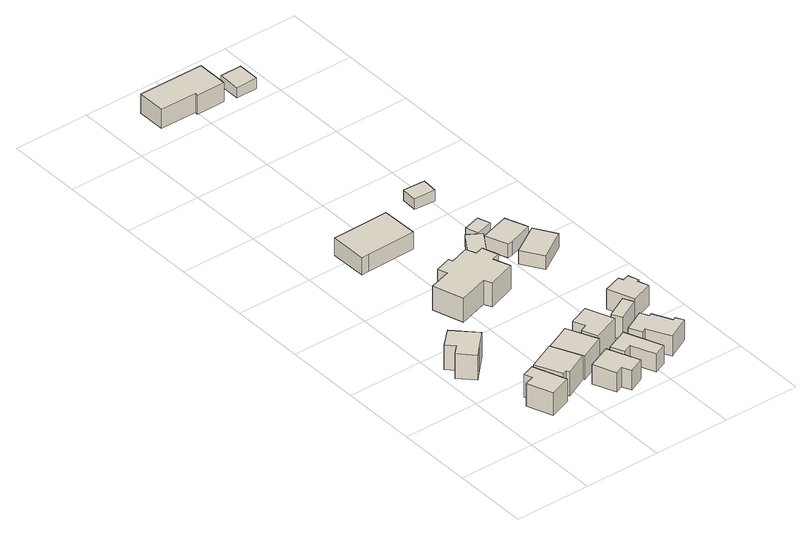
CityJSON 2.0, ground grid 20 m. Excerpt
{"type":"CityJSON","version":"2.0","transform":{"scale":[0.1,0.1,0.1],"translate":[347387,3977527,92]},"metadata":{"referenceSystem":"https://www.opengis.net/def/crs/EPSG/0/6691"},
"CityObjects":{
"building1":{"type":"Building","attributes":{"土砂災害警戒区域.現象区分":"2","土砂災害警戒区域.区域区分":"1","measuredHeight":6.3},"geometry":[{"type":"Solid","lod":"1","boundaries":[[[[0,1,2,3,4,5]],[[4,6,7,5]],[[3,8,6,4]],[[2,9,8,3]],[[1,10,9,2]],[[0,11,10,1]],[[5,7,11,0]],[[6,8,9,10,11,7]]]]}]},
"building2":{"type":"Building","attributes":{"土砂災害警戒区域.現象区分":"2","土砂災害警戒区域.区域区分":"1","measuredHeight":8},"geometry":[{"type":"Solid","lod":"1","boundaries":[[[[12,13,14,15,16,17,18]],[[17,19,20,18]],[[16,21,19,17]],[[15,22,21,16]],[[14,23,22,15]],[[13,24,23,14]],[[12,25,24,13]],[[18,20,25,12]],[[19,21,22,23,24,25,20]]]]}]},
"building3":{"type":"Building","attributes":{"土砂災害警戒区域.現象区分":"2","土砂災害警戒区域.区域区分":"1","measuredHeight":8},"geometry":[{"type":"Solid","lod":"1","boundaries":[[[[26,27,28,29,30,31]],[[30,32,33,31]],[[29,34,32,30]],[[28,35,34,29]],[[27,36,35,28]],[[26,37,36,27]],[[31,33,37,26]],[[32,34,35,36,37,33]]]]}]},
"building4":{"type":"Building","attributes":{"土砂災害警戒区域.現象区分":"2","土砂災害警戒区域.区域区分":"1","measuredHeight":7.3},"geometry":[{"type":"Solid","lod":"1","boundaries":[[[[38,39,40,41,42,43]],[[42,44,45,43]],[[41,46,44,42]],[[40,47,46,41]],[[39,48,47,40]],[[38,49,48,39]],[[43,45,49,38]],[[44,46,47,48,49,45]]]]}]},
"building5":{"type":"Building","attributes":{"土砂災害警戒区域.現象区分":"2","土砂災害警戒区域.区域区分":"1","measuredHeight":7.7},"geometry":[{"type":"Solid","lod":"1","boundaries":[[[[50,51,52,53]],[[52,54,55,53]],[[51,56,54,52]],[[50,57,56,51]],[[53,55,57,50]],[[54,56,57,55]]]]}]},
"building6":{"type":"Building","attributes":{"土砂災害警戒区域.現象区分":"2","土砂災害警戒区域.区域区分":"1","measuredHeight":5.9},"geometry":[{"type":"Solid","lod":"1","boundaries":[[[[58,59,60,61,62]],[[61,63,64,62]],[[60,65,63,61]],[[59,66,65,60]],[[58,67,66,59]],[[62,64,67,58]],[[63,65,66,67,64]]]]}]},
"building7":{"type":"Building","attributes":{"土砂災害警戒区域.現象区分":"2","土砂災害警戒区域.区域区分":"1","measuredHeight":8.1},"geometry":[{"type":"Solid","lod":"1","boundaries":[[[[68,69,70,71,72,73,74,75,76,77,78,79,80,81]],[[80,82,83,81]],[[79,84,82,80]],[[78,85,84,79]],[[77,86,85,78]],[[76,87,86,77]],[[75,88,87,76]],[[74,89,88,75]],[[73,90,89,74]],[[72,91,90,73]],[[71,92,91,72]],[[70,93,92,71]],[[69,94,93,70]],[[68,95,94,69]],[[81,83,95,68]],[[82,84,85,86,87,88,89,90,91,92,93,94,95,83]]]]}]},
"building8":{"type":"Building","attributes":{"土砂災害警戒区域.現象区分":"2","土砂災害警戒区域.区域区分":"1","measuredHeight":5.1},"geometry":[{"type":"Solid","lod":"1","boundaries":[[[[96,97,98,99,100,101]],[[100,102,103,101]],[[99,104,102,100]],[[98,105,104,99]],[[97,106,105,98]],[[96,107,106,97]],[[101,103,107,96]],[[102,104,105,106,107,103]]]]}]},
"building9":{"type":"Building","attributes":{"土砂災害警戒区域.現象区分":"2","土砂災害警戒区域.区域区分":"1","measuredHeight":7.7},"geometry":[{"type":"Solid","lod":"1","boundaries":[[[[108,109,110,111,112,113]],[[112,114,115,113]],[[111,116,114,112]],[[110,117,116,111]],[[109,118,117,110]],[[108,119,118,109]],[[113,115,119,108]],[[114,116,117,118,119,115]]]]}]},
"building10":{"type":"Building","attributes":{"土砂災害警戒区域.現象区分":"2","土砂災害警戒区域.区域区分":"1","measuredHeight":6.3},"geometry":[{"type":"Solid","lod":"1","boundaries":[[[[120,121,122,123]],[[122,124,125,123]],[[121,126,124,122]],[[120,127,126,121]],[[123,125,127,120]],[[124,126,127,125]]]]}]},
"building11":{"type":"Building","attributes":{"土砂災害警戒区域.現象区分":"2","土砂災害警戒区域.区域区分":"1","measuredHeight":5.6},"geometry":[{"type":"Solid","lod":"1","boundaries":[[[[128,129,130,131,132,133,134,135,136,137]],[[136,138,139,137]],[[135,140,138,136]],[[134,141,140,135]],[[133,142,141,134]],[[132,143,142,133]],[[131,144,143,132]],[[130,145,144,131]],[[129,146,145,130]],[[128,147,146,129]],[[137,139,147,128]],[[138,140,141,142,143,144,145,146,147,139]]]]}]},
"building12":{"type":"Building","attributes":{"土砂災害警戒区域.現象区分":"2","土砂災害警戒区域.区域区分":"1","measuredHeight":3},"geometry":[{"type":"Solid","lod":"1","boundaries":[[[[148,149,150,151]],[[150,152,153,151]],[[149,154,152,150]],[[148,155,154,149]],[[151,153,155,148]],[[152,154,155,153]]]]}]},
"building13":{"type":"Building","attributes":{"土砂災害警戒区域.現象区分":"2","土砂災害警戒区域.区域区分":"1","measuredHeight":7.1},"geometry":[{"type":"Solid","lod":"1","boundaries":[[[[156,157,158,159,160,161,162,163]],[[162,164,165,163]],[[161,166,164,162]],[[160,167,166,161]],[[159,168,167,160]],[[158,169,168,159]],[[157,170,169,158]],[[156,171,170,157]],[[163,165,171,156]],[[164,166,167,168,169,170,171,165]]]]}]},
"building14":{"type":"Building","attributes":{"土砂災害警戒区域.現象区分":"2","土砂災害警戒区域.区域区分":"1","measuredHeight":3},"geometry":[{"type":"Solid","lod":"1","boundaries":[[[[172,173,174,175]],[[174,176,177,175]],[[173,178,176,174]],[[172,179,178,173]],[[175,177,179,172]],[[176,178,179,177]]]]}]},
"building15":{"type":"Building","attributes":{"土砂災害警戒区域.現象区分":"2","土砂災害警戒区域.区域区分":"1","measuredHeight":7.6},"geometry":[{"type":"Solid","lod":"1","boundaries":[[[[180,181,182,183,184,185]],[[184,186,187,185]],[[183,188,186,184]],[[182,189,188,183]],[[181,190,189,182]],[[180,191,190,181]],[[185,187,191,180]],[[186,188,189,190,191,187]]]]}]},
"building16":{"type":"Building","attributes":{"土砂災害警戒区域.現象区分":"2","土砂災害警戒区域.区域区分":"1","measuredHeight":3},"geometry":[{"type":"Solid","lod":"1","boundaries":[[[[192,193,194,195]],[[194,196,197,195]],[[193,198,196,194]],[[192,199,198,193]],[[195,197,199,192]],[[196,198,199,197]]]]}]},
"building17":{"type":"Building","attributes":{"土砂災害警戒区域.現象区分":"2","土砂災害警戒区域.区域区分":"1","measuredHeight":4.5},"geometry":[{"type":"Solid","lod":"1","boundaries":[[[[200,201,202,203,204]],[[203,205,206,204]],[[202,207,205,203]],[[201,208,207,202]],[[200,209,208,201]],[[204,206,209,200]],[[205,207,208,209,206]]]]}]},
"building18":{"type":"Building","attributes":{"土砂災害警戒区域.現象区分":"2","土砂災害警戒区域.区域区分":"1","measuredHeight":4.4},"geometry":[{"type":"Solid","lod":"1","boundaries":[[[[210,211,212,213]],[[212,214,215,213]],[[211,216,214,212]],[[210,217,216,211]],[[213,215,217,210]],[[214,216,217,215]]]]}]},
"building19":{"type":"Building","attributes":{"土砂災害警戒区域.現象区分":"2","土砂災害警戒区域.区域区分":"1","measuredHeight":2.9},"geometry":[{"type":"Solid","lod":"1","boundaries":[[[[218,219,220,221]],[[220,222,223,221]],[[219,224,222,220]],[[218,225,224,219]],[[221,223,225,218]],[[222,224,225,223]]]]}]}
},
"vertices":[
[119,148,23],[152,61,23],[94,40,23],[69,106,23],[94,115,23],[86,136,23],[94,115,86],[86,136,86],[69,106,86],[94,40,86],[152,61,86],[119,148,86],
[107,312,24],[63,268,24],[45,250,24],[9,287,24],[30,308,24],[11,328,24],[51,367,24],[11,328,93],[51,367,93],[30,308,93],[9,287,93],[45,250,93],[63,268,93],[107,312,93],
[124,149,21],[197,183,21],[233,106,21],[172,77,21],[167,86,21],[156,81,21],[167,86,88],[156,81,88],[172,77,88],[233,106,88],[197,183,88],[124,149,88],
[300,107,22],[335,25,22],[293,6,22],[282,30,22],[262,21,22],[237,80,22],[262,21,76],[237,80,76],[282,30,76],[293,6,76],[335,25,76],[300,107,76],
[270,218,17],[306,139,17],[240,108,17],[203,187,17],[240,108,83],[203,187,83],[306,139,83],[270,218,83],
[200,773,71],[202,677,71],[70,674,71],[51,673,71],[49,770,71],[51,673,119],[49,770,119],[70,674,119],[202,677,119],[200,773,119],
[194,545,18],[186,570,18],[229,584,18],[232,573,18],[282,590,18],[293,563,18],[314,570,18],[328,529,18],[307,522,18],[323,478,18],[249,452,18],[239,472,18],[162,447,18],[137,527,18],[162,447,84],[137,527,84],[239,472,84],[249,452,84],[323,478,84],[307,522,84],[328,529,84],[314,570,84],[293,563,84],[282,590,84],[232,573,84],[229,584,84],[186,570,84],[194,545,84],
[376,140,17],[416,44,17],[383,30,17],[357,92,17],[333,81,17],[318,116,17],[333,81,68],[318,116,68],[357,92,68],[383,30,68],[416,44,68],[376,140,68],
[297,192,12],[315,200,12],[302,231,12],[355,252,12],[384,180,12],[313,152,12],[384,180,80],[313,152,80],[355,252,80],[302,231,80],[315,200,80],[297,192,80],
[449,235,12],[463,209,12],[405,178,12],[391,204,12],[405,178,74],[391,204,74],[463,209,74],[449,235,74],
[452,177,10],[463,155,10],[470,158,10],[495,109,10],[503,113,10],[514,93,10],[454,62,10],[423,122,10],[413,116,10],[396,148,10],[413,116,66],[396,148,66],[423,122,66],[454,62,66],[514,93,66],[503,113,66],[495,109,66],[470,158,66],[463,155,66],[452,177,66],
[380,648,20],[339,584,20],[305,607,20],[345,670,20],[305,607,50],[345,670,50],[339,584,50],[380,648,50],
[500,313,7],[505,300,7],[522,306,7],[532,278,7],[526,276,7],[536,248,7],[479,227,7],[453,296,7],[479,227,63],[453,296,63],[536,248,63],[526,276,63],[532,278,63],[522,306,63],[505,300,63],[500,313,63],
[369,846,57],[366,804,57],[310,807,57],[312,849,57],[310,807,87],[312,849,87],[366,804,87],[369,846,87],
[71,1492,42],[244,1492,42],[244,1409,42],[168,1409,42],[168,1417,42],[71,1418,42],[168,1417,95],[71,1418,95],[168,1409,95],[244,1409,95],[244,1492,95],[71,1492,95],
[407,702,19],[418,670,19],[373,656,19],[362,689,19],[373,656,49],[362,689,49],[418,670,49],[407,702,49],
[376,639,12],[453,663,12],[475,605,12],[409,582,12],[398,581,12],[409,582,50],[398,581,50],[475,605,50],[453,663,50],[376,639,50],
[516,546,7],[440,498,7],[405,553,7],[482,601,7],[405,553,45],[482,601,45],[440,498,45],[516,546,45],
[335,1463,39],[335,1405,39],[278,1404,39],[278,1463,39],[278,1404,68],[278,1463,68],[335,1405,68],[335,1463,68]
]}
